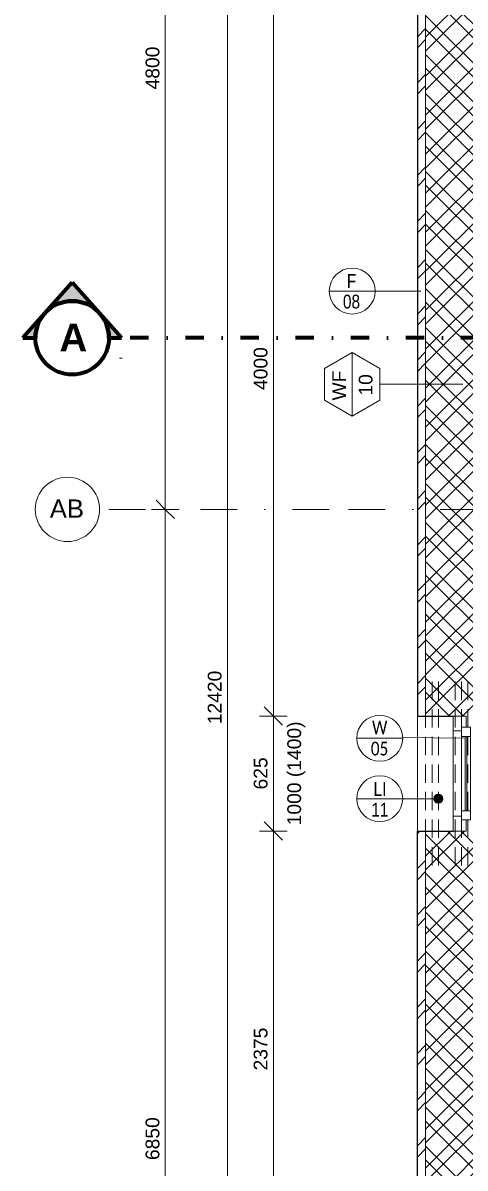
# Model space of a CAD drawing. Header units: millimetres. Extents: x -2533 to 40625, y -3604 to 14792.
# Drawn here: x -2533 to -125, y 3266 to 9497 of the extents above; entities that cross this region are included whole.
import ezdxf

# ---------------------------------------------------------------- set-up
doc = ezdxf.new("R2010")
doc.units = ezdxf.units.MM
for name, pattern in [('HA_Dash_3mm-S1mm', [150, 100, -50]), ('HA_DashDot_10mm-S3mm', [500, 200, -150, 0, -150]), ('HA_DashDot_6mm-S2mm', [300, 100, -100, 0, -100])]:
    doc.linetypes.add(name, pattern=pattern)
for name, color, linetype, lineweight in [('A-____-____-DIMS', 9, 'Continuous', 5), ('A-____-____-DIMS-50', 9, 'Continuous', 5), ('A-GENM-____-HDLN', 9, 'HA_Dash_3mm-S1mm', 9), ('A-GENM-____-IDEN', 9, 'Continuous', 9), ('A-GENM-____-OTLN', 9, 'Continuous', 9), ('A-GLAZ-____-IDEN', 9, 'Continuous', 9), ('A-GLAZ-____-MCUT', 9, 'Continuous', 5), ('A-GLAZ-____-OTLN', 9, 'Continuous', 5), ('A-WALL-____-IDEN', 9, 'Continuous', 9), ('A-WALL-____-MCUT', 9, 'Continuous', 9), ('A-WALL-____-OTLN', 9, 'Continuous', 9), ('A-WALL-____-PATT', 9, 'Continuous', 25), ('G-____-____-SYMB', 9, 'Continuous', 5), ('S-GRID-____-IDEN', 9, 'Continuous', 9), ('S-GRID-____-OTLN', 9, 'Continuous', 5)]:
    doc.layers.add(name, color=color, linetype=linetype, lineweight=lineweight)
doc.styles.add('Arial', font='arial.ttf', dxfattribs={"height": 100})
doc.styles.add('Arial_1', font='arial.ttf', dxfattribs={"height": 75})
doc.styles.add('Arial_2', font='arial.ttf', dxfattribs={"width": 0.8, "height": 75})
doc.styles.add('Arial_3', font='arial.ttf', dxfattribs={"height": 50})
doc.styles.add('Arial_B', font='arialbd.ttf', dxfattribs={"height": 150})
doc.styles.add('Calibri', font='calibri.ttf', dxfattribs={"width": 0.8, "height": 75})
doc.dimstyles.new('Inner_Dimensions', dxfattribs={"dimscale": 304.8, "dimtxt": 76.519455, "dimasz": 0.328084, "dimexe": 0.246063, "dimexo": 0.0625, "dimgap": 0.032808, "dimtad": 1, "dimdec": 0, "dimzin": 0, "dimdsep": 46, "dimtxsty": 'Arial_1', "dimblk1": 'OBLIQUE', "dimblk2": 'OBLIQUE', "dimsah": 1, "dimcen": 0.09, "dimdle": 0.246063, "dimazin": 0, "dimtfac": 1, "dimtdec": 4, "dimtix": 1, "dimtmove": 2, "dimatfit": 3, "dimfxl": 0.246063, "dimfxlon": 1, "dimtvp": 1, "dimtolj": 1, "dimtzin": 0, "dimlwd": 9, "dimlwe": 9, "dimarcsym": 2})
doc.dimstyles.new('Inner_Dimensions_1', dxfattribs={"dimscale": 304.8, "dimtxt": 76.519455, "dimasz": 0.328084, "dimexe": 0.246063, "dimexo": 0.0625, "dimgap": 0.032808, "dimtad": 1, "dimdec": 0, "dimzin": 0, "dimdsep": 46, "dimtxsty": 'Arial_1', "dimblk1": 'OBLIQUE', "dimblk2": 'OBLIQUE', "dimsah": 1, "dimcen": 0.09, "dimdle": 0.246063, "dimazin": 0, "dimtfac": 1, "dimtdec": 4, "dimtix": 1, "dimtmove": 0, "dimatfit": 3, "dimfxl": 0.246063, "dimfxlon": 1, "dimtvp": 1, "dimtolj": 1, "dimtzin": 0, "dimlwd": 9, "dimlwe": 9, "dimarcsym": 2})

# ---------------------------------------------------------------- blocks, each defined once
blk = doc.blocks.new('HA_WD_SinglePanel - 625x1000-2168130-DSP_2NP-A')
at = {"layer": 'A-GLAZ-____-MCUT'}
for p, q in [((-312.5, 70), (-312.5, 0)), ((-232.5, 70), (-312.5, 70)), ((-232.5, 25), (-232.5, 70)), ((312.5, 70), (232.5, 70)), ((232.5, 70), (232.5, 25)), ((312.5, 0), (312.5, 70)), ((-312.5, 0), (-252.5, 0)), ((-252.5, -25), (-252.5, 25)), ((-252.5, 25), (-202.5, 25)), ((-202.5, 25), (-202.5, -25)), ((202.5, 5), (-202.5, 5)), ((202.5, -25), (202.5, 25)), ((202.5, 25), (252.5, 25)), ((252.5, 25), (252.5, -25)), ((252.5, 0), (312.5, 0)), ((-202.5, -25), (-252.5, -25)), ((202.5, -5), (-202.5, -5)), ((252.5, -25), (202.5, -25))]:
    blk.add_line(p, q, dxfattribs=at)
at = {"layer": 'A-GLAZ-____-OTLN'}
for p, q in [((232.5, 70), (-232.5, 70)), ((252.5, 25), (-252.5, 25)), ((-252.5, -25), (-252.5, 25)), ((202.5, 25), (-202.5, 25)), ((252.5, 25), (252.5, -25)), ((-252.5, -25), (252.5, -25)), ((202.5, -25), (-202.5, -25))]:
    blk.add_line(p, q, dxfattribs=at)
blk = doc.blocks.new('TB_Porotherm KP7_1000mm - TB_Porotherm KP7_1000mm-1964890-DSP_2NP-A')
at = {"layer": 'A-GENM-____-HDLN'}
for p, q in [((-500, 35), (500, 35)), ((-500, 0), (500, 0)), ((-500, -35), (500, -35))]:
    blk.add_line(p, q, dxfattribs=at)
blk = doc.blocks.new('DIMBLOCK32-DSP_2NP-A')
at = {"layer": 'A-____-____-DIMS-50', "lineweight": 9}
for p, q in [((-1094, 9725), (-1244, 9725)), ((-1169, 9725), (-1219, 9775)), ((-1169, 9725), (-1169, 5725)), ((-1169, 9725), (-1119, 9675)), ((-1169, 9725), (-1094, 9725)), ((-1169, 5725), (-1219, 5775)), ((-1094, 5725), (-1244, 5725)), ((-1169, 5725), (-1119, 5675)), ((-1169, 5725), (-1094, 5725))]:
    blk.add_line(p, q, dxfattribs=at)
at = {"layer": 'A-____-____-DIMS-50', "color": 0, "lineweight": 9, "insert": (-1276.4, 7499.2), "char_height": 75, "width": 276.883, "attachment_point": 1, "rotation": 90, "line_spacing_factor": 0.941778, "style": 'Arial_1'}
blk.add_mtext('4000', dxfattribs=at)
blk = doc.blocks.new('_Oblique')
at = {"color": 0, "linetype": 'ByBlock', "lineweight": -2}
blk.add_line((-0.5, -0.5), (0.5, 0.5), dxfattribs=at)
blk = doc.blocks.new('DIMBLOCK33-DSP_2NP-A')
at = {"layer": 'A-____-____-DIMS-50', "lineweight": 9}
for p, q in [((-1169, 5725), (-1219, 5775)), ((-1094, 5725), (-1244, 5725)), ((-1169, 5725), (-1169, 5100)), ((-1169, 5725), (-1119, 5675)), ((-1169, 5725), (-1094, 5725)), ((-1169, 5100), (-1219, 5150)), ((-1094, 5100), (-1244, 5100)), ((-1169, 5100), (-1119, 5050)), ((-1169, 5100), (-1094, 5100))]:
    blk.add_line(p, q, dxfattribs=at)
at = {"layer": 'A-____-____-DIMS-50', "color": 0, "lineweight": 9, "insert": (-1276.4, 5326), "char_height": 75, "width": 207.662, "attachment_point": 1, "rotation": 90, "line_spacing_factor": 0.941778, "style": 'Arial_1'}
blk.add_mtext('625', dxfattribs=at)
blk = doc.blocks.new('DIMBLOCK34-DSP_2NP-A')
at = {"layer": 'A-____-____-DIMS-50', "lineweight": 9}
for p, q in [((-1169, 5100), (-1219, 5150)), ((-1094, 5100), (-1244, 5100)), ((-1169, 5100), (-1169, 2725)), ((-1169, 5100), (-1119, 5050)), ((-1169, 5100), (-1094, 5100)), ((-1169, 2725), (-1219, 2775)), ((-1094, 2725), (-1244, 2725)), ((-1169, 2725), (-1119, 2675)), ((-1169, 2725), (-1094, 2725))]:
    blk.add_line(p, q, dxfattribs=at)
at = {"layer": 'A-____-____-DIMS-50', "color": 0, "lineweight": 9, "insert": (-1276.4, 3797.1), "char_height": 75, "width": 276.883, "attachment_point": 1, "rotation": 90, "line_spacing_factor": 0.941778, "style": 'Arial_1'}
blk.add_mtext('2375', dxfattribs=at)
blk = doc.blocks.new('HA_TAG_WD - Type Mark-1527962-DSP_2NP-A')
at = {"layer": 'A-GLAZ-____-IDEN'}
blk.add_line((-2.5, 0), (2.5, 0), dxfattribs=at)
blk.add_circle((0, 0), 2.5, dxfattribs=at)
blk = doc.blocks.new('Section - With Sheet Number-366786-DSP_2NP-A')
at = {"layer": 'G-____-____-SYMB'}
h = blk.add_hatch(color=256, dxfattribs=at)
edge = h.paths.add_edge_path()
edge.add_line((1.37, 0), (0, 0))
edge.add_arc((-4, 0), 4, 0, 180)
edge.add_line((-8, 0), (-9.37, 0))
edge.add_line((-9.37, 0), (-4, 6))
edge.add_line((-4, 6), (1.37, 0))
at = {"layer": 'G-____-____-SYMB', "lineweight": 100}
for p, q in [((-4, 6), (-9.37, 0)), ((1.37, 0), (-4, 6)), ((-9.37, 0), (-8, 0)), ((0, 0), (1.37, 0))]:
    blk.add_line(p, q, dxfattribs=at)
blk.add_circle((-4, 0), 4, dxfattribs=at)
blk.add_arc((-4, 0), 4, 0, 180, dxfattribs=at)
blk = doc.blocks.new('Grid - Radius 3_5mm-353793-DSP_2NP-A')
at = {"layer": 'S-GRID-____-IDEN'}
blk.add_circle((0, 0), 3.5, dxfattribs=at)
blk = doc.blocks.new('HA_TAG_GM_Products - Generic-588599-DSP_2NP-A')
at = {"layer": 'A-GENM-____-IDEN'}
blk.add_line((-2.5, 0), (2.5, 0), dxfattribs=at)
blk.add_circle((0, 0), 2.5, dxfattribs=at)
blk = doc.blocks.new('DIMBLOCK180-DSP_2NP-A')
at = {"layer": 'A-____-____-DIMS-50', "lineweight": 9}
for p, q in [((-1757.7, 6850), (-1807.7, 6900)), ((-1832.7, 6850), (-1682.7, 6850)), ((-1757.7, 6850), (-1832.7, 6850)), ((-1757.7, 0), (-1757.7, 6850)), ((-1757.7, 6850), (-1707.7, 6800)), ((-1757.7, 0), (-1807.7, 50)), ((-1832.7, 0), (-1682.7, 0)), ((-1757.7, 0), (-1832.7, 0)), ((-1757.7, 0), (-1707.7, -50))]:
    blk.add_line(p, q, dxfattribs=at)
at = {"layer": 'A-____-____-DIMS-50', "color": 0, "lineweight": 9, "insert": (-1865, 3309.6), "char_height": 75, "width": 276.883, "attachment_point": 1, "rotation": 90, "line_spacing_factor": 0.941778, "style": 'Arial_1'}
blk.add_mtext('6850', dxfattribs=at)
blk = doc.blocks.new('DIMBLOCK181-DSP_2NP-A')
at = {"layer": 'A-____-____-DIMS-50', "lineweight": 9}
for p, q in [((-1757.7, 11650), (-1807.7, 11700)), ((-1832.7, 11650), (-1682.7, 11650)), ((-1757.7, 11650), (-1832.7, 11650)), ((-1757.7, 6850), (-1757.7, 11650)), ((-1757.7, 11650), (-1707.7, 11600)), ((-1757.7, 6850), (-1807.7, 6900)), ((-1832.7, 6850), (-1682.7, 6850)), ((-1757.7, 6850), (-1832.7, 6850)), ((-1757.7, 6850), (-1707.7, 6800))]:
    blk.add_line(p, q, dxfattribs=at)
at = {"layer": 'A-____-____-DIMS-50', "color": 0, "lineweight": 9, "insert": (-1865, 9134.6), "char_height": 75, "width": 276.883, "attachment_point": 1, "rotation": 90, "line_spacing_factor": 0.941778, "style": 'Arial_1'}
blk.add_mtext('4800', dxfattribs=at)
blk = doc.blocks.new('DIMBLOCK183-DSP_2NP-A')
at = {"layer": 'A-____-____-DIMS-50', "lineweight": 9}
for p, q in [((-1419, -460), (-1419, 12110)), ((-1344, 12035), (-1494, 12035)), ((-1419, 12035), (-1469, 12085)), ((-1419, 12035), (-1369, 11985)), ((-1419, 12035), (-1344, 12035)), ((-1419, -385), (-1469, -335)), ((-1344, -385), (-1494, -385)), ((-1419, -385), (-1369, -435)), ((-1419, -385), (-1344, -385))]:
    blk.add_line(p, q, dxfattribs=at)
at = {"layer": 'A-____-____-DIMS-50', "color": 0, "lineweight": 9, "insert": (-1526.4, 5680.8), "char_height": 75, "width": 346.103, "attachment_point": 1, "rotation": 90, "line_spacing_factor": 0.941778, "style": 'Arial_1'}
blk.add_mtext('12420', dxfattribs=at)
blk = doc.blocks.new('HA_TAG_WA_Partitions - Group _ Type Mark-556634-DSP_2NP-A')
at = {"layer": 'A-WALL-____-IDEN'}
for p, q in [((-1.73, 3), (-3.46, 0)), ((1.73, 3), (-1.73, 3)), ((3.46, 0), (1.73, 3)), ((-3.46, 0), (3.46, 0)), ((-3.46, 0), (-1.73, -3)), ((1.73, -3), (3.46, 0)), ((-1.73, -3), (1.73, -3))]:
    blk.add_line(p, q, dxfattribs=at)
blk = doc.blocks.new('HA_TAG_cWA - Default-922888-DSP_2NP-A')
at = {"layer": 'A-WALL-____-IDEN'}
blk.add_line((-2.5, 0), (2.5, 0), dxfattribs=at)
blk.add_circle((0, 0), 2.5, dxfattribs=at)

msp = doc.modelspace()

# ---------------------------------------------------------------- hatches: boundary and pattern name
at = {"layer": 'A-GENM-____-IDEN'}
h = msp.add_hatch(color=256, dxfattribs=at)
edge = h.paths.add_edge_path()
edge.add_arc((-270.5, 5275.9), 25, 0, 360)
at = {"layer": 'A-WALL-____-PATT', "lineweight": 5}
h = msp.add_hatch(dxfattribs=at)
h.set_pattern_fill('FP_5', color=256, style=0, pattern_type=2)
h.set_pattern_definition([(45, (0, 0), (-125.7236, 125.7236), []), (45, (0, 190.5), (-125.7236, 125.7236), [])])
h.paths.add_polyline_path([(-385, 410), (-340, 410), (-340, 1725), (-385, 1725)])
h.paths.add_polyline_path([(-385, 2725), (-340, 2725), (-340, 5100), (-385, 5100), (-385, 3707.5)])
h.paths.add_polyline_path([(-385, 5725), (-340, 5725), (-340, 9725), (-385, 9725), (-385, 7480.6)])
h.paths.add_polyline_path([(-385, 10725), (-340, 10725), (-340, 11990), (-385, 12035)])
h = msp.add_hatch(dxfattribs=at)
h.set_pattern_fill('FP_2', color=256, style=0, pattern_type=2)
h.set_pattern_definition([(45, (0, 0), (-106.066, 106.066), []), (45, (75, 0), (-106.066, 106.066), []), (315, (0, 0), (106.066, 106.066), []), (315, (75, 0), (106.066, 106.066), [])])
h.paths.add_polyline_path([(-340, 410), (100, 410), (100, 1725), (-340, 1725)])
h.paths.add_polyline_path([(-340, 2725), (100, 2725), (100, 5100), (-340, 5100), (-340, 3707.5)])
h.paths.add_polyline_path([(-340, 5725), (100, 5725), (100, 9725), (-340, 9725), (-340, 5925)])
h.paths.add_polyline_path([(-340, 10725), (100, 10725), (100, 11550), (-340, 11550)])

# ---------------------------------------------------------------- linework, layer by layer
at = {"layer": 'A-GENM-____-IDEN'}
msp.add_line((-270.5, 5275.9), (-464.9, 5275.9), dxfattribs=at)
msp.add_circle((-270.5, 5275.9), 25, dxfattribs=at)
at = {"layer": 'A-GLAZ-____-IDEN'}
msp.add_line((-130.1, 5604.8), (-464.9, 5609.2), dxfattribs=at)
at = {"layer": 'A-WALL-____-IDEN'}
for p, q in [((-366.3, 8037.5), (-614.9, 8037.5)), ((-138.2, 7530.3), (-589.9, 7530.3))]:
    msp.add_line(p, q, dxfattribs=at)
at = {"layer": 'A-WALL-____-MCUT', "lineweight": 25}
for p, q in [((-385, 9725), (-385, 5725)), ((-385, 5725), (-190, 5725)), ((-385, 5100), (-190, 5100)), ((-385, 2725), (-385, 5100))]:
    msp.add_line(p, q, dxfattribs=at)
at = {"layer": 'A-WALL-____-MCUT'}
for p, q in [((-340, 9725), (-340, 5725)), ((-340, 5100), (-340, 2725))]:
    msp.add_line(p, q, dxfattribs=at)
at = {"layer": 'A-WALL-____-OTLN'}
msp.add_line((-385, 5100), (-385, 5725), dxfattribs=at)
at = {"layer": 'G-____-____-SYMB', "linetype": 'HA_DashDot_6mm-S2mm', "lineweight": 100}
msp.add_line((252.4, 7783.3), (-2064.8, 7783.3), dxfattribs=at)
at = {"layer": 'S-GRID-____-OTLN', "linetype": 'HA_DashDot_10mm-S3mm', "lineweight": 9}
for p, q in [((-865.5, 6850), (-2115.5, 6850)), ((24444.9, 6850), (-865.5, 6850))]:
    msp.add_line(p, q, dxfattribs=at)

# ---------------------------------------------------------------- block references
at = {"layer": 'A-GENM-____-IDEN', "xscale": 49.99999999999998, "yscale": 49.99999999999998, "zscale": 49.99999999999998}
msp.add_blockref('HA_TAG_GM_Products - Generic-588599-DSP_2NP-A', (-589.9, 5275.9), dxfattribs=at)
at = {"layer": 'A-GENM-____-OTLN', "rotation": 90.00000000000021}
for p in [(-305, 5412.5), (-145, 5412.5)]:
    msp.add_blockref('TB_Porotherm KP7_1000mm - TB_Porotherm KP7_1000mm-1964890-DSP_2NP-A', p, dxfattribs=at)
at = {"layer": 'A-GLAZ-____-IDEN', "xscale": 49.99999999999998, "yscale": 49.99999999999998, "zscale": 49.99999999999998}
msp.add_blockref('HA_TAG_WD - Type Mark-1527962-DSP_2NP-A', (-589.9, 5604.8), dxfattribs=at)
at = {"layer": 'A-GLAZ-____-OTLN', "rotation": 90.00000000000001}
msp.add_blockref('HA_WD_SinglePanel - 625x1000-2168130-DSP_2NP-A', (-120, 5412.5), dxfattribs=at)
at = {"layer": 'A-WALL-____-IDEN', "xscale": 49.99999999999998, "yscale": 49.99999999999998, "zscale": 49.99999999999998}
msp.add_blockref('HA_TAG_cWA - Default-922888-DSP_2NP-A', (-739.9, 8037.5), dxfattribs=at)
at = {"layer": 'A-WALL-____-IDEN', "xscale": 49.99999999999998, "yscale": 49.99999999999998, "zscale": 49.99999999999998, "rotation": 89.99999999999991}
msp.add_blockref('HA_TAG_WA_Partitions - Group _ Type Mark-556634-DSP_2NP-A', (-739.9, 7530.3), dxfattribs=at)
at = {"layer": 'G-____-____-SYMB', "lineweight": 100, "xscale": 49.99999999999998, "yscale": 49.99999999999998, "zscale": 49.99999999999998}
msp.add_blockref('Section - With Sheet Number-366786-DSP_2NP-A', (-2064.8, 7783.3), dxfattribs=at)
at = {"layer": 'S-GRID-____-IDEN', "xscale": 49.99999999999998, "yscale": 49.99999999999998, "zscale": 49.99999999999998, "rotation": 90}
msp.add_blockref('Grid - Radius 3_5mm-353793-DSP_2NP-A', (-2290.5, 6850), dxfattribs=at)

# ---------------------------------------------------------------- texts
at = {"layer": 'A-GENM-____-IDEN', "lineweight": 5, "char_height": 75, "attachment_point": 1, "style": 'Arial_2'}
for s, insert, width in [('LI', (-623.8, 5366), 86.582), ('11', (-635.8, 5253.3), 115.443)]:
    msp.add_mtext(s, dxfattribs=dict(at, insert=insert, width=width))
at = {"layer": 'A-GLAZ-____-IDEN', "lineweight": 5, "insert": (-1093.4, 5130.9), "char_height": 75, "width": 701.477, "attachment_point": 1, "rotation": 90, "style": 'Arial_1'}
msp.add_mtext('1000 (1400)', dxfattribs=at)
at = {"layer": 'A-GLAZ-____-IDEN', "lineweight": 5, "char_height": 75, "attachment_point": 1, "style": 'Calibri'}
for s, insert, width in [('W', (-631.8, 5700.1), 105.823), ('05', (-638.4, 5585.8), 121.856)]:
    msp.add_mtext(s, dxfattribs=dict(at, insert=insert, width=width))
at = {"layer": 'A-WALL-____-IDEN', "lineweight": 5, "char_height": 75, "attachment_point": 1, "style": 'Arial_2'}
for s, insert, width in [('F', (-769.1, 8129.8), 64.135), ('08', (-790.3, 8017.9), 115.443)]:
    msp.add_mtext(s, dxfattribs=dict(at, insert=insert, width=width))
at = {"layer": 'A-WALL-____-IDEN', "lineweight": 5, "char_height": 75, "attachment_point": 1, "rotation": 90, "style": 'Arial_1'}
for s, insert, width in [('WF', (-848.9, 7442.3), 208.439), ('10', (-704.4, 7468.8), 144.304)]:
    msp.add_mtext(s, dxfattribs=dict(at, insert=insert, width=width))
at = {"layer": 'G-____-____-SYMB', "attachment_point": 1}
for s, insert, char_height, width, style in [('\\fArial|b1|i0|c0|p34|;A', (-2334, 7859.9), 150, 180.38, 'Arial_B'), ('-', (-2011.4, 7702.9), 50, 28.059, 'Arial_3')]:
    msp.add_mtext(s, dxfattribs=dict(at, insert=insert, char_height=char_height, width=width, style=style))
at = {"layer": 'S-GRID-____-IDEN', "lineweight": 5, "insert": (-2386.7, 6903.9), "char_height": 100, "width": 232.489, "attachment_point": 1, "style": 'Arial'}
msp.add_mtext('AB', dxfattribs=at)

# ---------------------------------------------------------------- dimensions: what is measured, and where the dimension line sits
at = {"layer": 'A-____-____-DIMS', "lineweight": 9}
for base, p1, p2, override, picture, middle in [((-1419, 12035), (-1344, -385), (-1344, 12035), {"dimpost": '<>', "dimfxl": 12420}, 'DIMBLOCK183-DSP_2NP-A', (-1467.3, 5825)), ((-1757.7, 11650), (-1832.7, 6850), (-1832.7, 11650), {"dimpost": '<>', "dimfxl": 4800}, 'DIMBLOCK181-DSP_2NP-A', (-1806, 9250)), ((-1757.7, 6850), (-1832.7, 0), (-1832.7, 6850), {"dimpost": '<>', "dimfxl": 6850}, 'DIMBLOCK180-DSP_2NP-A', (-1806, 3425)), ((-1169, 5100), (-1094, 5725), (-1094, 5100), {"dimpost": '<>', "dimfxl": 625}, 'DIMBLOCK33-DSP_2NP-A', (-1217.3, 5412.5)), ((-1169, 2725), (-1094, 5100), (-1094, 2725), {"dimpost": '<>', "dimfxl": 2375}, 'DIMBLOCK34-DSP_2NP-A', (-1217.3, 3912.5))]:
    dim = msp.add_linear_dim(base=base, p1=p1, p2=p2, angle=90, dimstyle='Inner_Dimensions_1', override=override, dxfattribs=at)
    dim.commit()
    dim.dimension.update_dxf_attribs({"geometry": picture, "text_midpoint": middle})
dim = msp.add_linear_dim(base=(-1169, 5725), p1=(-1094, 9725), p2=(-1094, 5725), angle=90, dimstyle='Inner_Dimensions', override={"dimpost": '<>', "dimfxl": 4000}, dxfattribs=at)
dim.commit()
dim.dimension.update_dxf_attribs({"geometry": 'DIMBLOCK32-DSP_2NP-A', "text_midpoint": (-1226.4, 7637.7), "dimtype": 160, "text_rotation": 90})

doc.saveas('drawing.dxf')
